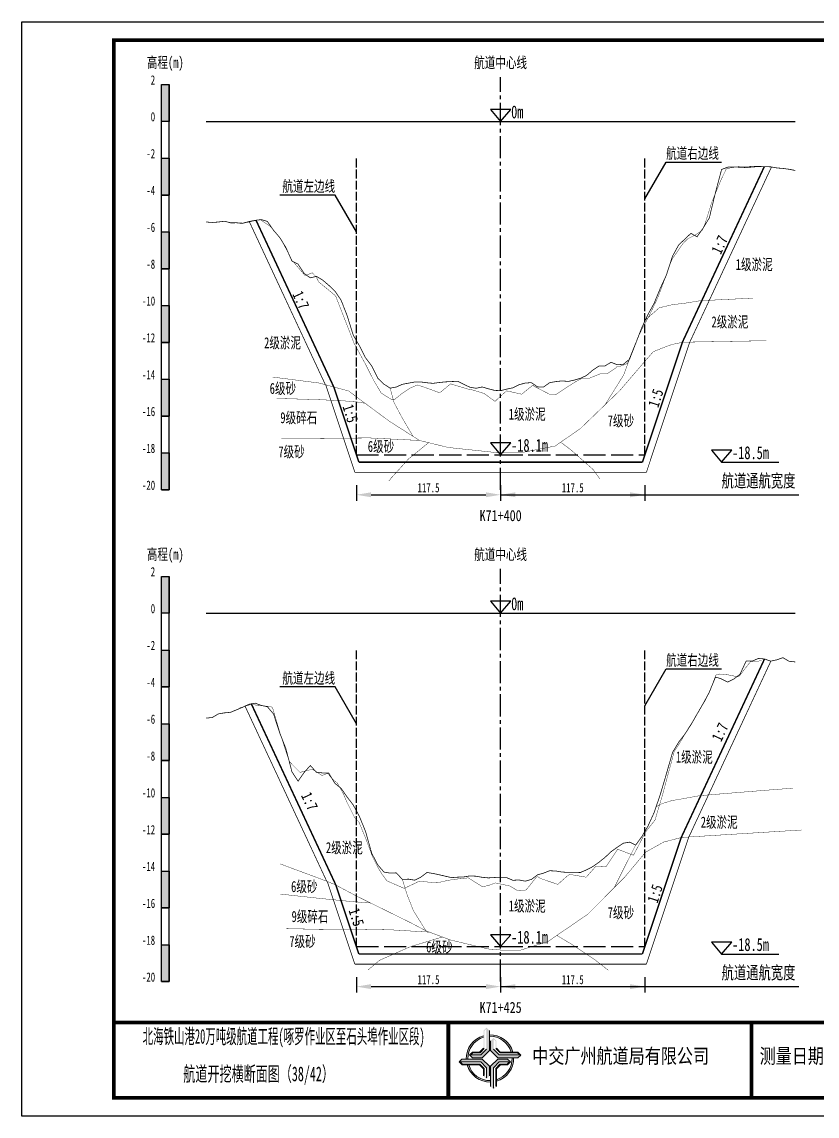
# Model space of a CAD drawing. Header units: millimetres. Extents: x 0 to 1680, y -8762 to 0.
# Drawn here: x 1260 to 1475.9, y -297 to 0 of the extents above; entities that cross this region are included whole.
import ezdxf
from ezdxf.enums import TextEntityAlignment as Align

# ---------------------------------------------------------------- set-up
doc = ezdxf.new("R2010")
doc.units = ezdxf.units.MM
for name, pattern in [('ACAD_ISO02W100', [15, 12, -3]), ('ACAD_ISO05W100', [33, 24, -3, 0, -3, 0, -3]), ('CENTER2', [1.125, 0.75, -0.125, 0.125, -0.125])]:
    doc.linetypes.add(name, pattern=pattern)
for name, color, linetype in [('0-桩号', 1, 'Continuous'), ('0-航道左右边线标注', 8, 'Continuous'), ('1-疏浚底高', 7, 'Continuous'), ('1-通航宽度', 7, 'Continuous'), ('1-通航底高', 7, 'Continuous'), ('202601', 5, 'Continuous'), ('DMX', 20, 'Continuous'), ('L1', 7, 'Continuous'), ('图幅外框线', 145, 'Continuous'), ('地质分层', 6, 'Continuous'), ('坡比', 1, 'Continuous'), ('尺寸标注', 1, 'Continuous'), ('开挖线', 4, 'Continuous'), ('标尺', 7, 'Continuous'), ('超挖线', 3, 'Continuous'), ('辅助框', 7, 'Continuous'), ('通航底面线', 7, 'ACAD_ISO02W100')]:
    doc.layers.add(name, color=color, linetype=linetype)
doc.styles.get("Standard").update_dxf_attribs({"font": 'arial.ttf'})
doc.styles.add('仿宋', font='仿宋_GB2312.ttf', dxfattribs={"width": 0.8})
doc.styles.add('仿宋GB2312', font='仿宋_GB2312.ttf', dxfattribs={"width": 0.7, "height": 2.5})
doc.styles.add('仿宋体', font='仿宋_GB2312.ttf', dxfattribs={"width": 0.8})
doc.dimstyles.new('2000', dxfattribs={"dimtxt": 3, "dimasz": 2.5, "dimexe": 1.25, "dimexo": 0.625, "dimtad": 1, "dimlfac": 2, "dimdsep": 46, "dimtxsty": 'Standard', "dimcen": 2.5, "dimadec": 0, "dimazin": 0, "dimtfac": 1, "dimtmove": 0, "dimatfit": 3, "dimfxl": 0, "dimarcsym": 0})

# ---------------------------------------------------------------- blocks, each defined once
blk = doc.blocks.new('标尺')
at = {"layer": '标尺', "linetype": 'Continuous'}
for points in [[(-2.116669999959413, 100), (0, 100), (0, 90), (-2.116669999959413, 90)], [(-2.116669999959413, 80), (0, 80), (0, 70), (-2.116669999959413, 70)], [(-2.116669999959413, 60), (0, 60), (0, 50), (-2.116669999959413, 50)], [(-2.116669999959413, 40), (0, 40), (0, 30), (-2.116669999959413, 30)], [(-2.116669999959413, 20), (0, 20), (0, 10), (-2.116669999959413, 10)], [(-2.116669999959413, 0), (0, 0), (0, -10), (-2.116669999959413, -10)]]:
    blk.add_hatch(color=256, dxfattribs=at).paths.add_polyline_path(points)
for p, q in [((-2.116669999959413, -10), (-2.116669999959413, 100)), ((0, -10), (0, 100)), ((-2.116669999959413, 80), (0, 80)), ((-2.116669999959413, 70), (0, 70)), ((-2.116669999959413, 60), (0, 60)), ((-2.116669999959413, 50), (0, 50)), ((-2.116669999959413, 40), (0, 40)), ((-2.116669999959413, 30), (0, 30)), ((-2.116669999959413, 20), (0, 20)), ((-2.116669999959413, 10), (0, 10)), ((-2.116669999959413, 0), (0, 0)), ((-2.116669999959413, -10), (0, -10))]:
    blk.add_line(p, q, dxfattribs=at)
at = {"layer": '标尺'}
for points in [[(-2.116669999959413, 100), (0, 100), (0, 90), (-2.116669999959413, 90)], [(-2.116669999959413, 100), (0, 100), (0, 90), (-2.116669999959413, 90)], [(-2.116669999959413, 80), (0, 80), (0, 70), (-2.116669999959413, 70)], [(-2.116669999959413, 80), (0, 80), (0, 70), (-2.116669999959413, 70)], [(-2.116669999959413, 60), (0, 60), (0, 50), (-2.116669999959413, 50)], [(-2.116669999959413, 60), (0, 60), (0, 50), (-2.116669999959413, 50)], [(-2.116669999959413, 40), (0, 40), (0, 30), (-2.116669999959413, 30)], [(-2.116669999959413, 40), (0, 40), (0, 30), (-2.116669999959413, 30)], [(-2.116669999959413, 20), (0, 20), (0, 10), (-2.116669999959413, 10)], [(-2.116669999959413, 20), (0, 20), (0, 10), (-2.116669999959413, 10)], [(-2.116669999959413, 0), (0, 0), (0, -10), (-2.116669999959413, -10)], [(-2.116669999959413, 0), (0, 0), (0, -10), (-2.116669999959413, -10)]]:
    blk.add_lwpolyline(points, close=True, dxfattribs=at)
at = {"layer": '标尺', "style": '仿宋GB2312', "width": 0.7}
blk.add_text('高程(m)', height=3, dxfattribs=at).set_placement((-1.058334999950603, 106.0000000009313), align=Align.MIDDLE_CENTER)
for s, p in [('2', (-3.816669999971054, 100)), ('0', (-3.816669999971054, 90)), ('-2', (-3.816669999971054, 80)), ('-4', (-3.816669999971054, 70)), ('-6', (-3.816669999971054, 60)), ('-8', (-3.816669999971054, 50)), ('-10', (-3.816669999971054, 40)), ('-12', (-3.816669999971054, 30)), ('-14', (-3.816669999971054, 20)), ('-16', (-3.816669999971054, 10)), ('-18', (-3.816669999971054, 0)), ('-20', (-3.816669999971054, -10))]:
    blk.add_text(s, height=2.5, dxfattribs=at).set_placement(p, align=Align.RIGHT)
blk = doc.blocks.new('通航底高')
at = {"layer": '1-通航底高'}
for p, q in [((-2.762494692986365, 3.232132659759372), (5.923793651163578e-06, 6.932765245437622e-06)), ((2.762506540631875, 3.232132659759372), (-2.762494692986365, 3.232132659759372)), ((5.923793651163578e-06, 6.932765245437622e-06), (2.762506540631875, 3.232132659759372))]:
    blk.add_line(p, q, dxfattribs=at)
at = {"layer": '1-通航底高', "style": '仿宋', "width": 0.7}
blk.add_attdef('通航底高', (2.856129719933961, 0.8203305718488991), '', height=3.5, dxfattribs=at)
blk = doc.blocks.new('疏浚底高')
at = {"layer": '1-疏浚底高'}
for p, q in [((-2.762500616780017, 3.232125726994127), (0, 0)), ((2.762500616838224, 3.232125726994127), (-2.762500616780017, 3.232125726994127)), ((0, 0), (2.762500616838224, 3.232125726994127)), ((-5.923793651163578e-06, -6.932765245437622e-06), (15.51466270413067, -6.932765245437622e-06))]:
    blk.add_line(p, q, dxfattribs=at)
at = {"layer": '1-疏浚底高', "style": '仿宋', "width": 0.7}
blk.add_attdef('疏浚底高', (2.856123796140309, 0.8203236390836537), '', height=3.5, dxfattribs=at)
blk = doc.blocks.new('*D284')
at = {"layer": 'Defpoints', "color": 0}
for p in [(1350.83333333288, -117.5), (1390, -117.5), (1390, -128.3530875636843)]:
    blk.add_point(p, dxfattribs=at)
at = {"layer": '尺寸标注', "color": 0, "lineweight": -2, "ltscale": 0.5}
for p, q in [((1350.83333333288, -125.75), (1350.83333333288, -129.9530875636843)), ((1390, -125.75), (1390, -129.9530875636843)), ((1354.83333333288, -128.3530875636843), (1386, -128.3530875636843))]:
    blk.add_line(p, q, dxfattribs=at)
at = {"layer": '尺寸标注', "color": 0}
for points in [[(1354.83333333288, -127.6864208970176), (1354.83333333288, -129.019754230351), (1350.83333333288, -128.3530875636843)], [(1386, -129.019754230351), (1386, -127.6864208970176), (1390, -128.3530875636843)]]:
    blk.add_solid(points, dxfattribs=at)
at = {"layer": '尺寸标注', "color": 0, "insert": (1370.41666666644, -126.4566589922557), "char_height": 2.5, "attachment_point": 5, "style": '仿宋GB2312'}
blk.add_mtext('117.5', dxfattribs=at)
blk = doc.blocks.new('*D285')
at = {"layer": 'Defpoints', "color": 0}
for p in [(1350.83333333557, -251), (1390, -251), (1390, -261.8530573878379)]:
    blk.add_point(p, dxfattribs=at)
at = {"layer": '尺寸标注', "color": 0, "lineweight": -2, "ltscale": 0.5}
for p, q in [((1350.83333333557, -259.25), (1350.83333333557, -263.4530573878379)), ((1390, -259.25), (1390, -263.4530573878379)), ((1354.83333333557, -261.8530573878379), (1386, -261.8530573878379))]:
    blk.add_line(p, q, dxfattribs=at)
at = {"layer": '尺寸标注', "color": 0}
for points in [[(1354.83333333557, -261.1863907211712), (1354.83333333557, -262.5197240545046), (1350.83333333557, -261.8530573878379)], [(1386, -262.5197240545046), (1386, -261.1863907211712), (1390, -261.8530573878379)]]:
    blk.add_solid(points, dxfattribs=at)
at = {"layer": '尺寸标注', "color": 0, "insert": (1370.416666667785, -259.9566288164094), "char_height": 2.5, "attachment_point": 5, "style": '仿宋GB2312'}
blk.add_mtext('117.5', dxfattribs=at)
blk = doc.blocks.new('*D341')
at = {"layer": 'Defpoints', "color": 0}
for p in [(1390, -117.5), (1429.16666666475, -117.5), (1429.16666666475, -128.3530339428962)]:
    blk.add_point(p, dxfattribs=at)
at = {"layer": '尺寸标注', "color": 0, "lineweight": -2, "ltscale": 0.5}
for p, q in [((1390, -125.75), (1390, -129.9530339428962)), ((1429.16666666475, -125.75), (1429.16666666475, -129.9530339428962)), ((1394, -128.3530339428962), (1425.16666666475, -128.3530339428962))]:
    blk.add_line(p, q, dxfattribs=at)
at = {"layer": '尺寸标注', "color": 0}
for points in [[(1394, -127.6863672762295), (1394, -129.0197006095629), (1390, -128.3530339428962)], [(1425.16666666475, -129.0197006095629), (1425.16666666475, -127.6863672762295), (1429.16666666475, -128.3530339428962)]]:
    blk.add_solid(points, dxfattribs=at)
at = {"layer": '尺寸标注', "color": 0, "insert": (1409.583333332375, -126.4566053714676), "char_height": 2.5, "attachment_point": 5, "style": '仿宋GB2312'}
blk.add_mtext('117.5', dxfattribs=at)
blk = doc.blocks.new('*D342')
at = {"layer": 'Defpoints', "color": 0}
for p in [(1390, -251), (1429.16666666732, -251), (1429.16666666732, -261.8530037562596)]:
    blk.add_point(p, dxfattribs=at)
at = {"layer": '尺寸标注', "color": 0, "lineweight": -2, "ltscale": 0.5}
for p, q in [((1390, -259.25), (1390, -263.4530037562596)), ((1429.16666666732, -259.25), (1429.16666666732, -263.4530037562596)), ((1394, -261.8530037562596), (1425.16666666732, -261.8530037562596))]:
    blk.add_line(p, q, dxfattribs=at)
at = {"layer": '尺寸标注', "color": 0}
for points in [[(1394, -261.1863370895929), (1394, -262.5196704229263), (1390, -261.8530037562596)], [(1425.16666666732, -262.5196704229263), (1425.16666666732, -261.1863370895929), (1429.16666666732, -261.8530037562596)]]:
    blk.add_solid(points, dxfattribs=at)
at = {"layer": '尺寸标注', "color": 0, "insert": (1409.58333333366, -259.956575184831), "char_height": 2.5, "attachment_point": 5, "style": '仿宋GB2312'}
blk.add_mtext('117.5', dxfattribs=at)

msp = doc.modelspace()

# ---------------------------------------------------------------- hatches: boundary and pattern name
at = {"layer": '辅助框'}
h = msp.add_hatch(color=5, dxfattribs=at)
h.paths.add_polyline_path([(1386.954642100472, -273.7455319144901), (1386.175705927987, -272.9676333306006), (1385.366951267977, -273.7761538384134), (1385.366951267977, -278.5365976617513), (1384.290441352804, -279.6120230767901), (1382.343800248672, -279.6120230767901), (1381.547657017489, -280.4073585989649), (1382.343071537752, -281.1991783988651), (1384.978640901138, -281.1991783988651), (1386.954642100472, -279.2238551323589)])
h.paths.add_polyline_path([(1386.145487837185, -278.8350336723502), (1384.590177751113, -280.3903800103835), (1381.864565205355, -280.3903800103835), (1382.465260374416, -279.7923887748893), (1384.409891606111, -279.7923887748893), (1385.546555677761, -278.624466802376), (1385.546555677761, -273.8650218804059), (1386.145487837185, -273.2673312552151)], flags=16)
h = msp.add_hatch(color=5, dxfattribs=at)
edge = h.paths.add_edge_path()
edge.add_ellipse((1387.104898164321, -281.3493617241556), major_axis=(-6.017077195920141, 1.733884546287947e-06), ratio=0.9999999825377229, start_angle=-73.21171767175571, end_angle=1.446762146054482, ccw=False)
edge.add_line((1385.366951267977, -275.5887404349023), (1385.366951267977, -275.1675646224194))
edge.add_ellipse((1387.104898164321, -281.3493617241556), major_axis=(-6.421454345493813, 3.783831980513644e-06), ratio=0.9999999825377264, start_angle=-74.29719975771904, end_angle=1.35689506309039)
edge.add_line((1380.685244392354, -281.5014184379752), (1381.08973907869, -281.5012796249566))
edge = h.paths.add_edge_path()
edge.add_ellipse((1387.104898164321, -281.3493617241556), major_axis=(-6.017077195920906, 2.624791690933952e-07), ratio=0.9999999825377339, start_angle=196.7802887631043, end_angle=271.43091869106274, ccw=False)
edge.add_line((1392.865761531014, -279.6122172172245), (1393.286920864452, -279.6122172172245))
edge.add_ellipse((1387.104898164321, -281.3493617241556), major_axis=(-6.42145434549481, 2.055023733972632e-07), ratio=0.9999999825377471, start_angle=195.6953323995753, end_angle=271.3407921785149)
edge.add_line((1386.954642100472, -274.9296654837308), (1386.954642100472, -275.3341608183559))
edge = h.paths.add_edge_path()
edge.add_ellipse((1387.104898164321, -281.3493617241556), major_axis=(-6.421454345494847, 2.398647111377442e-07), ratio=0.9999999825377328, start_angle=105.7065267224622, end_angle=181.3336320078198)
edge.add_line((1393.524613075216, -281.1999077933006), (1393.12011899202, -281.1999077933006))
edge.add_ellipse((1387.104898164321, -281.3493617241556), major_axis=(-6.017077195920033, 3.038804149501319e-06), ratio=0.9999999825377467, start_angle=106.79232762585761, end_angle=181.4233031416354, ccw=False)
edge.add_line((1388.843250538607, -287.1098604791341), (1388.843250538607, -287.5310446267304))
edge = h.paths.add_edge_path()
edge.add_ellipse((1387.104898164321, -281.3493617241556), major_axis=(6.017077195919978, 2.129043967020969e-06), ratio=0.9999999825377341, start_angle=196.8039056354283, end_angle=271.4347580706571, ccw=False)
edge.add_line((1381.344752037008, -283.0888829155142), (1380.923584512431, -283.0890274491485))
edge.add_ellipse((1387.104898164321, -281.3493617241556), major_axis=(6.421454345494965, 1.010893226884053e-06), ratio=0.9999999825377122, start_angle=195.7186902341801, end_angle=271.3444001294426)
edge.add_line((1387.255559684713, -287.7690482232747), (1387.255559684713, -287.3645522475417))
h = msp.add_hatch(color=5, dxfattribs=at)
h.paths.add_polyline_path([(1389.230393092294, -281.1999077933006), (1394.708716438253, -281.1999077933006), (1395.486614979525, -280.4209716851883), (1394.678094535787, -279.6122172172245), (1389.917650520284, -279.6122172172245), (1388.842225147982, -278.5357071097069), (1388.842225147982, -276.5890662405664), (1388.046889540065, -275.7929228813823), (1387.255069889803, -276.5883373587303), (1387.255069889803, -279.2239067437822)])
h.paths.add_polyline_path([(1388.063868299831, -278.8354434869461), (1388.063868299831, -276.1098311331443), (1388.661859428365, -276.7105261528668), (1388.661859428365, -278.6551574270898), (1389.829781550546, -279.7918215630225), (1394.589226386983, -279.7918215630225), (1395.186916990627, -280.3907535941776), (1389.619214659084, -280.3907535941776)], flags=16)
h = msp.add_hatch(color=5, dxfattribs=at)
h.paths.add_polyline_path([(1384.978250355501, -281.4999451224976), (1379.499927329977, -281.5018251762567), (1378.722296137948, -282.2810282280616), (1379.531094078023, -283.0895053274808), (1384.291537837167, -283.087871709603), (1385.367332563747, -284.1640123346024), (1385.368000605721, -286.110653374451), (1386.163609394808, -286.9065236380275), (1386.955156013448, -286.1108374321634), (1386.954251554836, -283.4752683890038)])
h.paths.add_polyline_path([(1386.145586488296, -283.8640090141471), (1386.146521858175, -286.5896213677106), (1385.548324626107, -285.9891314261131), (1385.547657289077, -284.0445003225977), (1384.37934513392, -282.9082371146851), (1379.61990057521, -282.9098703911477), (1379.022004466195, -282.3111434381181), (1384.589706498672, -282.3092327935869)], flags=16)
h = msp.add_hatch(color=5, dxfattribs=at)
h.paths.add_polyline_path([(1389.231560905416, -281.4991166069681), (1387.255559684713, -283.4744398734742), (1387.255559684713, -288.9527632620511), (1388.034495878567, -289.7306616752321), (1388.843250538607, -288.9221411674198), (1388.843250538607, -284.1616973440823), (1389.91976045375, -283.0862719290431), (1391.866401557882, -283.0862719290431), (1392.662544767727, -282.2909364068682), (1391.867130247463, -281.4991166069681)])
h.paths.add_polyline_path([(1389.620024076809, -282.3079151666334), (1392.34563657986, -282.3079151666334), (1391.744941432137, -282.9059062309439), (1389.800310179104, -282.9059062309439), (1388.663646107454, -284.0738282034572), (1388.663646107454, -288.8332731254277), (1388.064713969369, -289.4309637506185), (1388.064713969369, -283.863261333483)], flags=16)

# ---------------------------------------------------------------- linework, layer by layer
at = {"layer": '0-航道左右边线标注', "linetype": 'ACAD_ISO02W100', "ltscale": 0.2}
for points in [[(1350.833333333372, -117.5), (1350.833333333606, -36.99999999989814)], [(1429.166666666628, -117.5), (1429.166666666862, -37.00000000010186)], [(1350.833333333372, -251), (1350.833333333606, -170.4999999989668)], [(1429.166666666628, -251), (1429.166666666862, -170.4999999991705)]]:
    msp.add_lwpolyline(points, dxfattribs=at)
at = {"layer": '0-航道左右边线标注'}
for points in [[(1429.166666666804, -48.03882582096412), (1434.940169358729, -38.03882582098049), (1449.940169358729, -38.03882582102415)], [(1350.833333333026, -56.99999999989814), (1345.059830641159, -46.99999999988177), (1330.059830641159, -46.99999999983811)], [(1429.166666666804, -185.6212275522703), (1434.940169358729, -175.6212275522867), (1449.940169358729, -175.6212275523303)], [(1350.833333333026, -190.4999999989668), (1345.059830641159, -180.4999999989504), (1330.059830641159, -180.4999999989068)]]:
    msp.add_lwpolyline(points, dxfattribs=at)
at = {"layer": '1-通航宽度'}
for points in [[(1390, -128.3499999999999), (1471, -128.3499999999999)], [(1390, -261.8499999999999), (1471, -261.8499999999999)]]:
    msp.add_lwpolyline(points, dxfattribs=at)
at = {"layer": '202601', "color": 1, "linetype": 'Continuous', "const_width": 0.1}
for points in [[(1319.166000000587, -54.79999999999927), (1319.373037037624, -54.79999971389771), (1319.389703704292, -54.79999971389771), (1319.396370370958, -54.79999971389771), (1319.459703704292, -54.79999971389771), (1324.493037037625, -53.70000076293945), (1324.956370370958, -53.80000066756838), (1327.496370370957, -55.55000019073123), (1329.149703704292, -57.4999995231592), (1330.559703704291, -59.30000019073123), (1333.416370370958, -64.89999961853027), (1333.616370370958, -65.05000066756838), (1333.769703704291, -65.19999933243162), (1336.899703704292, -68.84999942779905), (1338.849703704292, -68.1000013351404), (1339.886370370958, -69.19999790192014), (1340.633037037624, -70.60000133514768), (1344.936370370958, -74.15000152588254), (1345.163037037624, -74.35000133514768), (1345.219703704292, -74.44999885559082), (1349.869703704292, -86.34999942779177), (1350.083037037625, -87.05000114440918), (1350.623037037624, -87.99999904632932), (1353.246370370957, -92.79999923706055), (1355.523037037625, -97.30000209807986), (1357.579703704291, -100.75), (1359.713037037624, -102.1000022888184), (1360.563037037625, -102.5499982833826), (1361.309703704291, -102.3999996185303), (1363.229703704292, -100.8500022888074), (1365.303037037625, -99.44999885559082), (1367.433037037624, -98.55000209809077), (1368.839703704292, -98.99999809264773), (1372.593037037625, -100.3500003814697), (1373.386370370958, -100.6499977111926), (1373.559703704291, -100.6000013351477), (1376.116370370958, -98.50000095368159), (1376.416370370958, -98.25), (1376.433037037624, -98.25), (1376.599703704292, -98.30000114440918), (1381.213037037624, -99.6999998092615), (1382.023037037625, -99.80000209807986), (1385.489703704292, -100.8500022888074), (1385.596370370958, -100.8999986648596), (1385.759703704291, -101.0500020980799), (1388.476370370958, -102.9999990463293), (1390.379703704292, -101.2500019073523), (1391.613037037625, -100.150000572201), (1395.483037037625, -101.0000009536816), (1395.686370370958, -101.0500020980799), (1395.739703704292, -101.0500020980799), (1398.756370370957, -98.59999847411746), (1399.186370370958, -98.95000171661013), (1403.536370370957, -101.2000007629395), (1404.959703704292, -101.2000007629395), (1407.799703704291, -99.30000019073123), (1410.146370370958, -97.79999923706055), (1412.169703704292, -96.69999790192014), (1414.149703704292, -96.69999790192014), (1417.099703704292, -95.49999904632932), (1418.859703704292, -95.55000019073123), (1421.313037037625, -93.90000057220823), (1421.479703704292, -93.64999961853027), (1421.979703704292, -93.64999961853027), (1424.396370370958, -92.74999809264773), (1427.126370370958, -86.00000095368159), (1427.726370370958, -84.75000095368159), (1428.343037037625, -83.44999980926877), (1430.306370370957, -79.84999847411746), (1432.633037037624, -74.95000076293945), (1433.576370370957, -72.50000190735227), (1436.236370370958, -65.19999933243162), (1436.596370370958, -64.34999895095825), (1439.636370370958, -59.99999952317012), (1440.783037037625, -58.90000057220095), (1442.823037037625, -57.85000038148064), (1444.709703704292, -56.60000038146973), (1445.523037037625, -54.75000095368159), (1447.319703704291, -49.0000004768408), (1449.923037037624, -42.70000052452087), (1451.283037037625, -39.89999961853027), (1452.486370370958, -39.59999990463984), (1454.816370370957, -39.25000023840767), (1455.449703704292, -39.25000023840767), (1458.056370370957, -39.20000028610229), (1459.146370370958, -39.20000028610229), (1460.833037037625, -39.20000028610229)], [(1319.166000000199, -186.1999999990694), (1322.093037037236, -185.3000001898035), (1322.166370370569, -185.3000001898035), (1322.256370370569, -185.3000001898035), (1322.816370370569, -185.3499989500306), (1327.619703703903, -185.8500008573828), (1328.066370370569, -186.1500005712805), (1330.376370370569, -193.950000285171), (1332.609703703903, -200.7500009527539), (1335.523037037236, -203.7000017156788), (1338.873037037236, -202.8500013342127), (1339.923037037236, -203.5000019064209), (1341.513037037236, -204.5500020971522), (1342.996370370569, -203.9499979009888), (1344.249703703903, -205.4499988546631), (1345.736370370569, -206.6999988546631), (1347.259703703903, -209.4499998083375), (1348.363037037236, -212.0000009527539), (1350.343037037236, -215.9500007620118), (1351.506370370569, -217.1499996176026), (1353.516370370569, -222.0000009527539), (1355.153037037236, -226.4499979009888), (1356.489703703903, -229.1499977102612), (1357.836370370569, -231.4000015249512), (1359.139703703903, -233.1499986639283), (1363.606370370569, -235.100000380542), (1363.973037037236, -235.1999979009888), (1364.416370370569, -234.9000005712805), (1366.773037037236, -233.7999992361329), (1367.799703703903, -233.2500009527539), (1368.096370370569, -233.3000020971522), (1372.699703703903, -233.6500005712805), (1373.163037037236, -233.5499982824513), (1373.396370370569, -233.5999994268714), (1374.046370370569, -233.3499984731898), (1377.179703703903, -232.7499990454016), (1380.139703703903, -232.4500017156788), (1380.996370370569, -232.3499994268714), (1381.246370370569, -232.3499994268714), (1381.636370370569, -232.600000380542), (1385.059703703903, -234.7500019064209), (1386.689703703903, -234.3999986639283), (1388.613037037236, -233.7000017156788), (1392.493037037236, -234.5500020971522), (1394.503037037236, -235.7500009527394), (1396.756370370569, -235.6499986639283), (1396.936370370569, -235.5500011434815), (1397.473037037236, -234.9500017156788), (1399.609703703903, -232.2500019064209), (1400.066370370569, -231.9499998083375), (1400.679703703903, -232.4500017156788), (1405.526370370569, -234.10000133422), (1408.189703703903, -231.7499999990687), (1408.816370370569, -231.4000015249512), (1413.216370370569, -232.1499996176026), (1413.336370370569, -232.0500020971631), (1415.746370370569, -229.3000011434815), (1417.493037037236, -229.1999988546631), (1418.653037037236, -229.3000011434815), (1421.346370370569, -225.2499990454016), (1421.749703703903, -224.5500020971631), (1425.563037037236, -226.0000019064209), (1426.063037037236, -226.2000017156788), (1427.536370370569, -223.3999996176026), (1429.283037037236, -219.99999809172), (1429.336370370569, -219.9000005712805), (1431.949703703903, -216.6000013342127), (1432.426370370569, -214.9500017156788), (1434.003037037236, -209.6499996176026), (1437.133037037236, -198.0500011434815), (1438.296370370569, -196.2999992361329), (1441.226370370569, -191.2999992361329), (1441.789703703903, -190.4499988546631), (1442.213037037236, -189.7499995222388), (1445.489703703903, -184.3000011434815), (1446.909703703903, -181.3999991407618), (1448.426370370569, -177.2999994745514), (1449.499703703903, -176.9999997606537), (1451.583037037236, -177.1999995699225), (1454.403037037236, -177.7500002374909), (1454.719703703903, -177.600000380542), (1455.093037037236, -177.1999995699225), (1457.879703703903, -173.5999994268714), (1459.663037037236, -173.5999994268714), (1460.833037037236, -173.2999997129627)]]:
    msp.add_lwpolyline(points, dxfattribs=at)
at = {"layer": 'DMX', "color": 7, "linetype": 'Continuous', "const_width": 0.2}
for points in [[(1310, -54.31000000005588), (1310, -54.31000000005588), (1311.666666666628, -54.44499999983236), (1313.333333333372, -54.32500000018626), (1315, -54.10000000009313), (1316.666666666628, -54.54000000003725), (1318.333333333372, -54.52999999979511), (1320, -54.65499999979511), (1321.666666666628, -54.18999999994412), (1323.333333333372, -53.875), (1325, -53.65499999979511), (1326.666666666628, -54.16999999992549), (1328.333333333372, -56.57500000018626), (1330, -58.5), (1331.666666666628, -61.18500000005588), (1333.333333333372, -64.91000000014901), (1335, -65.77000000001863), (1336.666666666628, -68.31499999994412), (1338.333333333372, -69.47000000020489), (1340, -69.06999999983236), (1341.666666666628, -70.0800000000745), (1343.333333333372, -71.49500000011176), (1345, -73.07500000018626), (1346.666666666628, -75.50999999977648), (1348.333333333372, -79.75499999988824), (1350, -85.09500000020489), (1351.666666666628, -87.92499999981374), (1353.333333333372, -91.18999999994412), (1355, -93.37999999988824), (1356.666666666628, -96.76500000013039), (1358.333333333372, -98.33999999985099), (1360, -99.41500000003725), (1361.666666666628, -99.10999999986961), (1363.333333333372, -98.37000000011176), (1365, -98.05500000016764), (1366.666666666628, -97.75), (1368.333333333372, -97.73499999986961), (1370, -97.95000000018626), (1371.666666666628, -98.10999999986961), (1373.333333333372, -97.87999999988824), (1375, -97.70999999996275), (1376.666666666628, -97.625), (1378.333333333372, -97.5449999999255), (1380, -98.37999999988824), (1381.666666666628, -99.16500000003725), (1383.333333333372, -99.44499999983236), (1385, -99.09500000020489), (1386.666666666628, -99.5800000000745), (1388.333333333372, -100.0200000000186), (1390, -100.1000000000931), (1391.666666666628, -99.6699999999255), (1393.333333333372, -99.31999999983236), (1395, -98.47999999998137), (1396.666666666628, -98.03500000014901), (1398.333333333372, -97.91500000003725), (1400, -99.06000000005588), (1401.666666666628, -99.09500000020489), (1403.333333333372, -97.91500000003725), (1405, -97.63499999977648), (1406.666666666628, -97.44499999983236), (1408.333333333372, -97.58999999985099), (1410, -97.22999999998137), (1411.666666666628, -96.74000000022352), (1413.333333333372, -95.97500000009313), (1415, -94.54000000003725), (1416.666666666628, -93.42499999981374), (1418.333333333372, -93.36500000022352), (1420, -92.39999999990687), (1421.666666666628, -93.07500000018626), (1423.333333333372, -92.93000000016764), (1425, -91.55500000016764), (1426.666666666628, -87.29000000003725), (1428.333333333372, -82.99000000022352), (1430, -79.44499999983236), (1431.666666666628, -76.39500000001863), (1433.333333333372, -72.36500000022352), (1435, -68.74500000011176), (1436.666666666628, -63.60999999986961), (1438.333333333372, -60.56499999994412), (1440, -58.97999999998137), (1441.666666666628, -57.39999999990687), (1443.333333333372, -58.32500000018626), (1445, -55.95999999996275), (1446.666666666628, -53.19499999983236), (1448.333333333372, -46.33499999996275), (1450, -40.05500000016764), (1451.666666666628, -39.43000000016764), (1453.333333333372, -39.35499999998137), (1455, -39.45500000007451), (1456.666666666628, -39.54499999992549), (1458.333333333372, -39.39000000013039), (1460, -39.25499999988824), (1461.666666666628, -39.30500000016764), (1463.333333333372, -39.33999999985099), (1465, -39.64000000013039), (1466.666666666628, -39.78500000014901), (1468.333333333372, -40), (1470, -40.33000000007451)], [(1310, -188.9750000000931), (1310, -188.9750000000931), (1311.666666666628, -188.8149999999441), (1313.333333333372, -187.839999999851), (1315, -187.5499999998137), (1316.666666666628, -187.3950000000186), (1318.333333333372, -186.7000000001863), (1320, -186), (1321.666666666628, -185.2099999999627), (1323.333333333372, -184.9150000000373), (1325, -185.5249999999069), (1326.666666666628, -185.8900000001304), (1328.333333333372, -187.8500000000931), (1330, -192.9700000002049), (1331.666666666628, -197.1850000000559), (1333.333333333372, -203.5400000000373), (1335, -206.0849999999627), (1336.666666666628, -203.6949999998324), (1338.333333333372, -201.839999999851), (1340, -203.6949999998324), (1341.666666666628, -203.8500000000931), (1343.333333333372, -203.910000000149), (1345, -206.6899999999441), (1346.666666666628, -208.0249999999069), (1348.333333333372, -210.3999999999069), (1350, -212.5950000002049), (1351.666666666628, -215.6800000001676), (1353.333333333372, -219.785000000149), (1355, -225.660000000149), (1356.666666666628, -228.8500000000931), (1358.333333333372, -230.7650000001304), (1360, -231.0449999999255), (1361.666666666628, -230.964999999851), (1363.333333333372, -232.7650000001304), (1365, -232.6800000001676), (1366.666666666628, -232.9599999999627), (1368.333333333372, -232.1450000000186), (1370, -230.8700000001118), (1371.666666666628, -231.1400000001304), (1373.333333333372, -231.4950000001118), (1375, -231.8849999997765), (1376.666666666628, -232.2650000001304), (1378.333333333372, -232.1450000000186), (1380, -232.0750000001863), (1381.666666666628, -231.7999999998137), (1383.333333333372, -231.8900000001304), (1385, -232.1850000000559), (1386.666666666628, -232.339999999851), (1388.333333333372, -232.2400000002235), (1390, -232.2700000000186), (1391.666666666628, -232.2749999999069), (1393.333333333372, -232.9950000001118), (1395, -232.9049999997951), (1396.666666666628, -233.2299999999814), (1398.333333333372, -232.7599999997765), (1400, -231.5249999999069), (1401.666666666628, -231.0400000000373), (1403.333333333372, -230.3950000000186), (1405, -230.4750000000931), (1406.666666666628, -230.75), (1408.333333333372, -230.8599999998696), (1410, -230.8500000000931), (1411.666666666628, -230.875), (1413.333333333372, -230.1650000000373), (1415, -229.285000000149), (1416.666666666628, -228.1200000001118), (1418.333333333372, -226.7900000000373), (1420, -225.2200000002049), (1421.666666666628, -224.0299999997951), (1423.333333333372, -222.9300000001676), (1425, -222.6299999998882), (1426.666666666628, -223.4350000000559), (1428.333333333372, -221.1499999999069), (1430, -218.3050000001676), (1431.666666666628, -214.6349999997765), (1433.333333333372, -209.7749999999069), (1435, -204.1450000000186), (1436.666666666628, -198.3199999998324), (1438.333333333372, -195.5200000000186), (1440, -193.3500000000931), (1441.666666666628, -190.7949999999255), (1443.333333333372, -187.8900000001304), (1445, -185.0249999999069), (1446.666666666628, -181.9500000001863), (1448.333333333372, -177.8149999999441), (1450, -178.3549999999814), (1451.666666666628, -179.2050000000745), (1453.333333333372, -178.3650000002235), (1455, -177.0750000001863), (1456.666666666628, -173.4849999998696), (1458.333333333372, -173.4799999999814), (1460, -172.7799999997951), (1461.666666666628, -172.9199999999255), (1463.333333333372, -173.5150000001304), (1465, -173.1499999999069), (1466.666666666628, -172.5649999999441), (1468.333333333372, -173.5499999998137), (1470, -173.7250000000931)]]:
    msp.add_lwpolyline(points, dxfattribs=at)
at = {"layer": 'L1', "linetype": 'CENTER2', "ltscale": 8}
for p, q in [((1390, -127), (1390, -15)), ((1390, -260.4999999990687), (1390, -148.4999999990687))]:
    msp.add_line(p, q, dxfattribs=at)
at = {"layer": 'L1'}
for p, q in [((1387.23749938322, -23.76787427277304), (1390, -26.99999999976717)), ((1392.762500616838, -23.76787427277304), (1387.23749938322, -23.76787427277304)), ((1390, -26.99999999976717), (1392.762500616838, -23.76787427277304)), ((1310, -26.99999999976717), (1470, -27.00000000023283)), ((1387.23749938322, -157.2678742718417), (1390, -160.4999999988358)), ((1392.762500616838, -157.2678742718417), (1387.23749938322, -157.2678742718417)), ((1390, -160.4999999988358), (1392.762500616838, -157.2678742718417)), ((1310, -160.4999999988358), (1470, -160.4999999993015))]:
    msp.add_line(p, q, dxfattribs=at)
at = {"layer": '图幅外框线'}
msp.add_lwpolyline([(1260.000000000199, 2.328306436538696e-10), (1680.000000000199, 2.328306436538696e-10), (1680.000000000199, -296.9999999997672), (1260.000000000199, -296.9999999997672)], close=True, dxfattribs=at)
at = {"layer": '地质分层', "linetype": 'ACAD_ISO05W100', "ltscale": 0.2, "const_width": 0.1, "flags": 128}
for points in [[(1429.321366927004, -80.88845254620537), (1433.091075989418, -77.59681478515267), (1436.788120205165, -76.72013100702316), (1439.517367794993, -76.4400002383627), (1444.155810331344, -75.68904430186376), (1458.550831851084, -74.97522020712495)], [(1328.123725215672, -96.40581624535844), (1340.829272032017, -98.04100047657266), (1348.724740564707, -100.1873623933643), (1359.658337694127, -108.3149431985803), (1367.970642907429, -113.6100474451669), (1375.774289512658, -115.5117773883976), (1389.724398980034, -116.9999997615814), (1395.224398980034, -116.9999997615814), (1404.797047709581, -115.1264915801585), (1411.629595491104, -110.4093999424949), (1422.273751007393, -100.1505150962621), (1428.059849462472, -93.41836626408622), (1431.457712884643, -89.50500209908932), (1434.670959032374, -88.23383746715263), (1436.437253409298, -87.57904287660494), (1439.517367794993, -86.94000095361844), (1448.653447253164, -86.77709744032472), (1462.128472275916, -86.53682710044086)], [(1425, -91.55500000016764), (1423.401787329232, -95.84173043817282), (1418.377230715239, -103.9059988372028)], [(1360, -99.41500000003725), (1361.065361333895, -103.3375850194134), (1363.152140588383, -107.2822121242061), (1366.209808861255, -112.4883610303514)], [(1329.190848942962, -102.1912445877679), (1340.829272032017, -102.5410009534098), (1347.507428420708, -102.8668790431693), (1351.777119369712, -103.233707644511), (1353.249369191588, -103.550782898441)], [(1330.458053029724, -113.0684123132378), (1340.829272032017, -113.0409980923869), (1354.339207319543, -112.9201506027021), (1367.970642907429, -113.6100474451669)], [(1359.640274125518, -124.6546370544415), (1360.309325029142, -123.7893649498001), (1364.991137094097, -118.6303742160089), (1370.436779358541, -114.2110389778391)], [(1406.306069462094, -114.0846849046648), (1409.024279248319, -116.1150260334834), (1415.229418763542, -121.6106762243435), (1416.945199603565, -124.0902377549169)], [(1432.217719900655, -213.0281287692487), (1433.857652020641, -212.173645072151), (1436.504317065235, -211.3515275097452), (1439.167447800981, -210.9113336512819), (1444.134342957055, -210.0068153566681), (1460.418111205916, -208.676841926761), (1469.366021047928, -207.9879196477123)], [(1330.171772378846, -228.5576044302434), (1340.834285874153, -232.5117227518931), (1344.867512457538, -234.0829539452679), (1350.895979819354, -237.2875277996063), (1365.390443498851, -244.4262050073594), (1369.714725118014, -246.6905351737514), (1376.379912769655, -249.190916239284), (1386.575553389848, -251.6226364946924), (1390, -251.919996059034), (1395.5, -251.919996059034), (1402.821190086892, -249.6229155608453), (1413.704809842166, -242.1775802467018), (1423.760086657712, -232.0463521564379), (1429.375665293308, -225.3513585873879), (1434.296940324595, -222.6041148272343), (1439.167447800981, -221.3557787314057), (1449.633140283055, -220.7064557755366), (1471.690138983191, -219.3379734107293)], [(1426.666666666628, -223.4350000000559), (1423.225969489897, -230.2421433837153), (1420.884333443246, -234.9438270130195)], [(1363.333333333372, -232.7650000001304), (1364.563040304696, -236.7881428925321), (1366.30789139797, -241.2183088562451), (1369.714725118014, -246.6905351737514)], [(1330.173908164026, -236.7283415417187), (1340.834285874153, -237.9006120646372), (1348.998889955576, -238.710377114825), (1354.707312047132, -239.1646493757144)], [(1331.822819785215, -246.1158784204163), (1340.834285874153, -246.3006097758189), (1352.056565507897, -246.2750802212395), (1360.181946798693, -246.4343155808747), (1370.718536624219, -247.0671054092236)], [(1374.200142678339, -248.3731964468025), (1365.513037570519, -251), (1357.146227118443, -254.6924727368169), (1354.020231388583, -257.3169999039274)], [(1405.258282951661, -247.9557336876169), (1408.805489410413, -250.059378170874), (1415.625393343391, -254.5805549444631), (1419.281410176633, -257.4475614203898)]]:
    msp.add_lwpolyline(points, dxfattribs=at)
at = {"layer": '开挖线', "linetype": 'Continuous', "const_width": 0.4, "flags": 128}
for points in [[(1439.341145893957, -86.97656231738893), (1461.588962828902, -39.30266888502319)], [(1344.697524874623, -99.09257462337791), (1323.580749231211, -53.84234110145417)], [(1428.499999999975, -119.5), (1439.341145893957, -86.97656231738893)], [(1351.500000000025, -119.5), (1344.697524874623, -99.09257462337791)], [(1351.500000000025, -119.5), (1428.499999999975, -119.5)], [(1439.036922304082, -221.389233087034), (1461.65630396257, -172.9191295327837)], [(1345.264695276947, -234.2940858303855), (1322.305981177653, -185.096841331545)], [(1428.499999999975, -253), (1439.036922304082, -221.389233087034)], [(1351.500000000025, -253), (1345.264695276947, -234.2940858303855)], [(1351.500000000025, -253), (1428.499999999975, -253)]]:
    msp.add_lwpolyline(points, dxfattribs=at)
at = {"layer": '超挖线', "linetype": 'ACAD_ISO02W100', "ltscale": 0.5, "const_width": 0.2, "flags": 128}
for points in [[(1441.373654087433, -86.90690190275063), (1463.553082695553, -39.37955488508123)], [(1342.40693600622, -98.46988419103536), (1321.736803942744, -54.176744054761)], [(1429.583345180829, -122.25), (1441.364322416223, -86.90706829381952)], [(1350.416654819127, -122.25), (1342.498221450423, -98.49469989388854)], [(1350.416654819127, -122.25), (1429.583345180829, -122.25)], [(1441.108741386132, -221.2353350540207), (1463.383341959405, -173.5040481110223)], [(1342.788136120709, -233.2728876383935), (1320.595688849418, -185.7176434853554)], [(1429.583345180829, -255.75), (1441.087800415953, -221.2366342946279)], [(1350.416654819127, -255.75), (1342.944602300458, -233.333842443993)], [(1350.416654819127, -255.75), (1429.583345180829, -255.75)]]:
    msp.add_lwpolyline(points, dxfattribs=at)
at = {"layer": '辅助框', "color": 5, "linetype": 'Continuous', "lineweight": 0}
for p, q in [((1386.954642100472, -279.2238551323589), (1386.954642100472, -273.7455319144901)), ((1385.366951267977, -278.5365976617513), (1384.290441352804, -279.6120230767901)), ((1385.546555677761, -278.624466802376), (1384.409891606111, -279.7923887748893)), ((1384.590177751113, -280.3903800103835), (1386.145487837185, -278.8350336723502)), ((1387.255069889803, -276.5883373587303), (1387.255069889803, -279.2239067437822)), ((1388.063868299831, -278.8354434869461), (1389.619214659084, -280.3907535941776)), ((1389.829781550546, -279.7918215630225), (1388.661859428365, -278.6551574270898)), ((1389.917650520284, -279.6122172172245), (1388.842225147982, -278.5357071097069)), ((1379.499927329977, -281.5018251762567), (1378.722296137948, -282.2810282280616)), ((1384.978250355501, -281.4999451224976), (1379.499927329977, -281.5018251762567)), ((1382.343800248672, -279.6120230767901), (1381.547657017489, -280.4073585989649)), ((1381.547657017489, -280.4073585989649), (1382.343071537752, -281.1991783988651)), ((1382.465260374416, -279.7923887748893), (1381.864565205355, -280.3903800103835)), ((1381.864565205355, -280.3903800103835), (1384.590177751113, -280.3903800103835)), ((1382.343071537752, -281.1991783988651), (1384.978640901138, -281.1991783988651)), ((1384.290441352804, -279.6120230767901), (1382.343800248672, -279.6120230767901)), ((1384.409891606111, -279.7923887748893), (1382.465260374416, -279.7923887748893)), ((1386.954251554836, -283.4752683890038), (1384.978250355501, -281.4999451224976)), ((1384.978640901138, -281.1991783988651), (1386.954642100472, -279.2238551323589)), ((1387.255069889803, -279.2239067437822), (1389.230393092294, -281.1999077933006)), ((1389.231560905416, -281.4991166069681), (1387.255559684713, -283.4744398734742)), ((1389.230393092294, -281.1999077933006), (1394.708716438253, -281.1999077933006)), ((1391.867130247463, -281.4991166069681), (1389.231560905416, -281.4991166069681)), ((1389.619214659084, -280.3907535941776), (1395.186916990627, -280.3907535941776)), ((1394.589226386983, -279.7918215630225), (1389.829781550546, -279.7918215630225)), ((1394.678094535787, -279.6122172172245), (1389.917650520284, -279.6122172172245)), ((1392.662544767727, -282.2909364068682), (1391.867130247463, -281.4991166069681)), ((1395.186916990627, -280.3907535941776), (1394.589226386983, -279.7918215630225)), ((1395.486614979525, -280.4209716851883), (1394.678094535787, -279.6122172172245)), ((1394.708716438253, -281.1999077933006), (1395.486614979525, -280.4209716851883)), ((1378.722296137948, -282.2810282280616), (1379.531094078023, -283.0895053274808)), ((1384.589706498672, -282.3092327935869), (1379.022004466195, -282.3111434381181)), ((1379.022004466195, -282.3111434381181), (1379.61990057521, -282.9098703911477)), ((1379.531094078023, -283.0895053274808), (1384.291537837167, -283.087871709603)), ((1379.61990057521, -282.9098703911477), (1384.37934513392, -282.9082371146851)), ((1384.291537837167, -283.087871709603), (1385.367332563747, -284.1640123346024)), ((1384.37934513392, -282.9082371146851), (1385.547657289077, -284.0445003225977)), ((1386.145586488296, -283.8640090141471), (1384.589706498672, -282.3092327935869)), ((1385.367332563747, -284.1640123346024), (1385.368000605721, -286.110653374451)), ((1385.547657289077, -284.0445003225977), (1385.548324626107, -285.9891314261131)), ((1386.146521858175, -286.5896213677106), (1386.145586488296, -283.8640090141471)), ((1386.955156013448, -286.1108374321634), (1386.954251554836, -283.4752683890038)), ((1387.255559684713, -283.4744398734742), (1387.255559684713, -288.9527632620511)), ((1389.620024076809, -282.3079151666334), (1388.064713969369, -283.863261333483)), ((1388.064713969369, -283.863261333483), (1388.064713969369, -289.4309637506185)), ((1388.663646107454, -284.0738282034572), (1389.800310179104, -282.9059062309439)), ((1388.663646107454, -288.8332731254277), (1388.663646107454, -284.0738282034572)), ((1388.843250538607, -284.1616973440823), (1389.91976045375, -283.0862719290431)), ((1388.843250538607, -288.9221411674198), (1388.843250538607, -284.1616973440823)), ((1392.34563657986, -282.3079151666334), (1389.620024076809, -282.3079151666334)), ((1389.800310179104, -282.9059062309439), (1391.744941432137, -282.9059062309439)), ((1389.91976045375, -283.0862719290431), (1391.866401557882, -283.0862719290431)), ((1391.744941432137, -282.9059062309439), (1392.34563657986, -282.3079151666334)), ((1391.866401557882, -283.0862719290431), (1392.662544767727, -282.2909364068682))]:
    msp.add_line(p, q, dxfattribs=at)
at = {"layer": '辅助框', "color": 24, "const_width": 1}
msp.add_lwpolyline([(1675.000000000199, -291.9999999997672), (1675.000000000199, -4.999999999767169), (1285.000000000199, -4.999999999767169), (1285.000000000199, -291.9999999997672)], close=True, dxfattribs=at)
for points in [[(1285.000000000199, -271.5819660231591), (1675.000000000199, -271.5819660231591)], [(1375.801187334134, -271.5819660231591), (1375.801187334134, -291.9999999997672)], [(1458.159017428417, -271.5819660231591), (1458.159017428417, -291.9999999997672)]]:
    msp.add_lwpolyline(points, dxfattribs=at)
at = {"layer": '辅助框', "color": 5, "linetype": 'Continuous', "lineweight": 0}
for major_axis, ratio, start_param, end_param in [((-6.421454345493874, 3.783831980513667e-06), 0.9999999825377256, -1.296730760784131, 0.02368228645498349), ((-6.017077195920137, 1.733884546287946e-06), 0.9999999825377225, -1.277785524412653, 0.02525076294187012), ((-6.421454345494849, 2.055023733972644e-07), 0.9999999825377464, 3.415527881157325, 4.735790218484762), ((-6.017077195920323, 2.624791690933738e-07), 0.9999999825377344, 3.434463941941369, 4.737363222872061), ((-6.421454345494839, 2.398647111377438e-07), 0.9999999825377329, 1.844926932154336, 3.164868923136232), ((-6.017077195919474, 3.038804149501042e-06), 0.9999999825377472, 1.863877732939714, 3.166433979665309), ((6.421454345494936, 1.01089322688405e-06), 0.9999999825377134, 3.415935552277314, 4.735853189107702), ((6.017077195919973, 2.129043967020968e-06), 0.9999999825377346, 3.434876134122447, 4.737430232687218)]:
    msp.add_ellipse((1387.104898164321, -281.3493617241556), major_axis=major_axis, ratio=ratio, start_param=start_param, end_param=end_param, dxfattribs=at)
at = {"layer": '通航底面线', "ltscale": 0.5}
for points in [[(1350.833333333372, -117.5), (1390, -117.5), (1429.166666666628, -117.5)], [(1350.833333333372, -251), (1390, -251), (1429.166666666628, -251)]]:
    msp.add_lwpolyline(points, dxfattribs=at)

# ---------------------------------------------------------------- block references
at = {"layer": '1-疏浚底高'}
for p in [(1450, -119.5), (1450, -253)]:
    msp.add_blockref('疏浚底高', p, dxfattribs=at).add_auto_attribs({'疏浚底高': '-18.5m'})
at = {"layer": '1-通航底高'}
for p in [(1390, -117.5), (1390, -251)]:
    msp.add_blockref('通航底高', p, dxfattribs=at).add_auto_attribs({'通航底高': '-18.1m'})
at = {"layer": '标尺'}
for p in [(1300, -117), (1300, -250.4999999990687)]:
    msp.add_blockref('标尺', p, dxfattribs=at)

# ---------------------------------------------------------------- texts
at = {"layer": '0-桩号', "style": '仿宋', "width": 0.8}
for s, p in [('K71+400', (1390, -134.0289000000012)), ('K71+425', (1390, -267.5289000000012))]:
    msp.add_text(s, height=3, dxfattribs=at).set_placement(p, align=Align.MIDDLE)
at = {"layer": '0-航道左右边线标注', "style": '仿宋', "width": 0.7}
for p in [(1434.940169358729, -38.03882582098049), (1434.940169358729, -175.6212275522867)]:
    msp.add_text('航道右边线', height=3, dxfattribs=at).set_placement(p, align=Align.BOTTOM_LEFT)
for p in [(1345.059830641159, -46.99999999988177), (1345.059830641159, -180.4999999989504)]:
    msp.add_text('航道左边线', height=3, dxfattribs=at).set_placement(p, align=Align.BOTTOM_RIGHT)
at = {"layer": '1-通航宽度', "style": '仿宋', "width": 0.7}
for p in [(1450, -127.3499999999999), (1450, -260.8499999999999)]:
    msp.add_text('航道通航宽度', height=3.5, dxfattribs=at).set_placement(p, align=Align.BOTTOM_LEFT)
at = {"layer": 'L1', "style": '仿宋', "width": 0.7}
for p in [(1390, -11.02892156084999), (1390, -144.5289215599187)]:
    msp.add_text('航道中心线', height=3, dxfattribs=at).set_placement(p, align=Align.MIDDLE_CENTER)
for p in [(1392.856123795325, -26.17966942931525), (1392.856123795325, -159.6796694283839)]:
    msp.add_text('0m ', height=3.5, dxfattribs=at).set_placement(p)
at = {"layer": '地质分层', "linetype": 'Continuous', "width": 0.7}
for s, style, p in [('1级淤泥', '仿宋体', (1458.861717864653, -65.8372639084555)), ('2级淤泥', '仿宋体', (1452.260776424417, -81.42029115359037)), ('2级淤泥', '仿宋体', (1330.783262939076, -87.09271254324267)), ('6级砂', '仿宋GB2312', (1330.868743021361, -99.47204145692376)), ('9级碎石', '仿宋GB2312', (1335.183368597005, -107.4276664796926)), ('1级淤泥', '仿宋体', (1397.220252405306, -106.4563628365759)), ('7级砂', '仿宋GB2312', (1422.657103404774, -108.2592593581794)), ('7级砂', '仿宋GB2312', (1333.221287527282, -116.6806178106344)), ('6级砂', '仿宋GB2312', (1357.508592242317, -115.2144955226977)), ('1级淤泥', '仿宋体', (1442.595131994116, -199.5223775930099)), ('2级淤泥', '仿宋体', (1449.349901432885, -217.1991205941085)), ('2级淤泥', '仿宋体', (1347.560120925002, -224.1217561215453)), ('6级砂', '仿宋GB2312', (1336.677131829703, -234.6863392090854)), ('1级淤泥', '仿宋体', (1397.220252405306, -239.9563628365759)), ('7级砂', '仿宋GB2312', (1422.657103404774, -241.7592593581794)), ('9级碎石', '仿宋GB2312', (1338.239690632625, -242.8162594725327)), ('7级砂', '仿宋GB2312', (1336.194760087805, -249.587429071631)), ('6级砂', '仿宋GB2312', (1373.348574718832, -251.0698699127097))]:
    msp.add_text(s, height=3, dxfattribs=dict(at, style=style)).set_placement(p, align=Align.MIDDLE_CENTER)
at = {"layer": '坡比', "style": '仿宋体', "width": 0.8}
for s, rotation, p in [('1:7', 65, (1449.461230803275, -60.48346108682563)), ('1:7', 295, (1335.760763171755, -75.50975205510258)), ('1:5', 72, (1432.130735429666, -102.1126186284309)), ('1:5', 288, (1349.17918642822, -106.2825736378618)), ('1:7', 65, (1449.578789187683, -192.7627581908746)), ('1:7', 295, (1338.110759218172, -211.5519760665993)), ('1:5', 72, (1431.920295649754, -236.6179519985635)), ('1:5', 288, (1350.833333333396, -242.9999874299338))]:
    msp.add_text(s, height=3, rotation=rotation, dxfattribs=at).set_placement(p, align=Align.MIDDLE)
at = {"layer": '辅助框', "color": 7, "style": '仿宋GB2312'}
for s, width, p in [('北海铁山港20万吨级航道工程(啄罗作业区至石头埠作业区段)', 0.52, (1331.092264100221, -275.3412559046374)), ('         航道开挖横断面图（38/42）', 0.6, (1316.946630410249, -285.5284553833253))]:
    msp.add_text(s, height=4, dxfattribs=dict(at, width=width)).set_placement(p, align=Align.MIDDLE_CENTER)
at = {"layer": '辅助框', "lineweight": 0, "char_height": 4, "width": 115.8863471220259, "attachment_point": 1}
for s, insert in [('{\\fKaiTi|b0|i0|c134|p49;\\W0.8;中交广州航道局有限公司}', (1398.582887335572, -278.6820425068518)), ('{\\fKaiTi|b0|i0|c134|p49;\\W0.8;测量日期：2026年1月21日}', (1460.328427526565, -278.6820425068518))]:
    msp.add_mtext(s, dxfattribs=dict(at, insert=insert))

# ---------------------------------------------------------------- dimensions: what is measured, and where the dimension line sits
at = {"layer": '尺寸标注', "ltscale": 0.5}
for p1, p2, distance, picture, middle in [((1350.83333333288, -117.5), (1390, -117.5), -10.853087563684312, '*D284', (1370.41666666644, -126.4566589922557)), ((1390, -117.5), (1429.16666666475, -117.5), -10.85303394289619, '*D341', (1409.583333332375, -126.4566053714676)), ((1350.83333333557, -251), (1390, -251), -10.853057387837907, '*D285', (1370.416666667785, -259.9566288164094)), ((1390, -251), (1429.16666666732, -251), -10.853003756259625, '*D342', (1409.58333333366, -259.956575184831))]:
    dim = msp.add_aligned_dim(p1=p1, p2=p2, distance=distance, dimstyle='2000', override={"dimtxt": 3.5, "dimasz": 4, "dimexe": 1.6, "dimexo": 8.25, "dimlfac": 3, "dimtxsty": '仿宋GB2312'}, dxfattribs=at)
    dim.commit()
    dim.dimension.update_dxf_attribs({"geometry": picture, "text_midpoint": middle})

doc.saveas('drawing.dxf')
